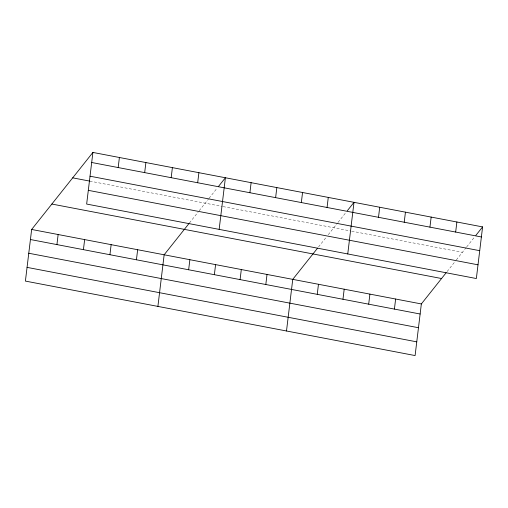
<?xml version="1.0" encoding="UTF-8"?>
<svg xmlns="http://www.w3.org/2000/svg" width="508" height="508" viewBox="0 0 508 508"><rect width="100%" height="100%" fill="white"/><g stroke="black" fill="none" stroke-linecap="round" stroke-linejoin="round"><path stroke-width="0.38" stroke-dasharray="2.54 1.91" d="M189.452 222.968L198.241 211.906M199.168 210.744L208.553 198.939M209.036 198.336L217.214 188.043M318.516 246.958L326.384 237.065M328.231 234.74L337.636 222.91M338.118 222.307L346.297 212.014M447.116 271.539L455.447 261.061M456.368 259.899L466.236 247.491M466.719 246.882L474.897 236.595M89.833 181.127L222.333 206.451M223.107 206.604L350.933 231.032M351.714 231.178L462.388 252.33"/><path stroke-width="0.76" d="M92.901 152.432L86.652 204.057L476.352 278.536L482.6 226.911L92.901 152.432L31.648 229.464L25.4 281.089L415.1 355.568L421.348 303.943L446.189 272.701M56.928 244.589L58.147 234.531M83.426 249.657L84.646 239.592M118.18 167.557L119.399 157.499M109.931 254.718L111.144 244.659M144.678 172.618L145.898 162.56M136.43 259.785L137.649 249.726M171.183 177.686L172.396 167.627M157.899 306.413L164.148 254.787L188.989 223.545M197.682 182.753L198.895 172.688M188.646 269.767L189.865 259.702M219.151 229.381L225.4 177.756L218.662 186.226M214.37 274.682L215.589 264.617M249.898 192.729L251.117 182.67M240.087 279.597L241.306 269.538M275.622 197.644L276.835 187.585M265.811 284.512L267.024 274.453M301.339 202.559L302.558 192.5M286.499 330.987L292.748 279.368L317.589 248.126M327.063 207.48L328.276 197.415M317.252 294.342L318.465 284.283M347.751 253.956L354 202.33L347.262 210.807M342.97 299.256L344.189 289.198M378.504 217.31L379.717 207.251M368.694 304.171L369.907 294.113M404.222 222.225L405.441 212.166M394.411 309.086L395.63 299.028M429.939 227.139L431.159 217.081M455.663 232.054L456.882 221.996M475.863 235.382L482.6 226.911M91.681 162.49L481.381 236.969M90.024 176.206L479.723 250.685M72.688 177.851L89.833 181.127M88.309 190.341L478.015 264.82M51.86 204.045L441.56 278.524M31.648 229.464L421.348 303.943M30.429 239.528L420.129 314.007M28.772 253.244L418.471 327.724M27.057 267.373L416.763 341.852"/></g></svg>
